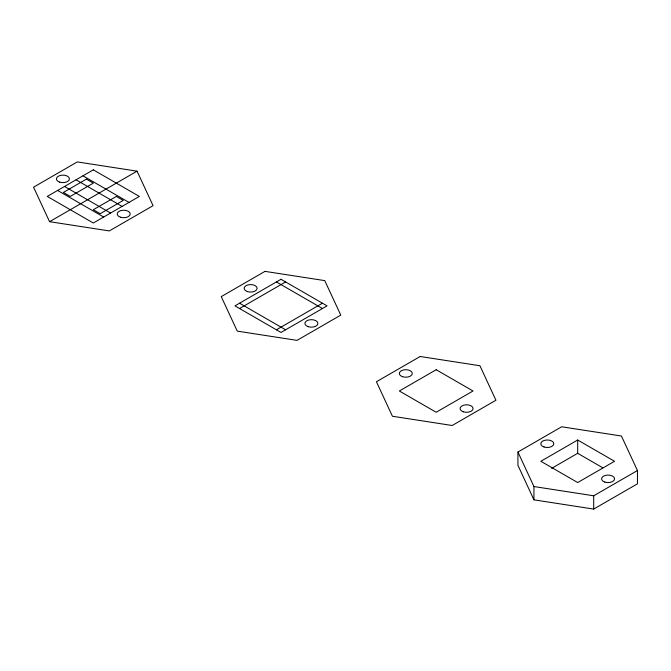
<?xml version="1.0" encoding="UTF-8"?>
<svg xmlns="http://www.w3.org/2000/svg" width="671" height="671" viewBox="0 0 671 671"><rect width="100%" height="100%" fill="white"/><g stroke="black" fill="none" stroke-linecap="round" stroke-linejoin="round"><path stroke-width="1.01" d="M49.562 221.682L137.06 171.164L153.072 205.67L109.323 230.925L49.562 221.682L33.55 187.184L77.299 161.921L137.06 171.164M239.564 308.526L285.62 281.937M276.402 329.796L322.457 303.208M517.928 452.036L561.677 426.781L621.438 436.024L637.45 470.53L637.45 483.816L593.701 509.079L533.94 499.836L517.928 465.33L517.928 452.036L533.94 486.542L533.94 499.836M577.689 440.017L540.851 461.279L577.689 482.55L614.527 461.279L577.689 440.017L577.689 453.302L551.637 468.35M533.94 486.542L593.701 495.785L637.45 470.53M577.689 453.302L602.852 467.83M276.402 281.937L322.457 308.526M82.944 175.819L129 202.407M76.041 179.811L122.088 206.391M64.525 186.454L110.581 213.042M57.622 190.447L103.669 217.027M239.564 303.208L285.62 329.796M593.701 495.785L593.701 509.079M93.311 169.838L47.264 196.427L93.311 223.007L139.358 196.427L93.311 169.838M86.4 179.14L63.376 192.434L70.287 196.427L93.311 183.133L86.4 179.14M116.335 196.427L93.311 209.721L100.214 213.705L123.238 200.411L116.335 196.427M264.995 271.369L221.254 296.624L237.266 331.13L297.027 340.373L340.767 315.11L324.756 280.612L264.995 271.369M281.006 279.287L234.959 305.867L281.006 332.455L327.062 305.867L281.006 279.287M420.172 356.494L376.423 381.749L392.434 416.255L452.195 425.498L495.936 400.243L479.924 365.737L420.172 356.494M436.184 369.729L399.337 390.992L436.184 412.262L473.021 390.992L436.184 369.729M247.364 291.575A6.509 3.758 0 0 0 257.127 288.32A6.509 3.758 0 0 0 247.364 285.066A6.509 3.758 0 0 0 247.364 291.575M308.148 326.676A6.509 3.758 0 0 0 317.911 323.414A6.509 3.758 0 0 0 308.148 320.159A6.509 3.758 0 0 0 308.148 326.676M59.66 182.135A6.509 3.758 0 0 0 69.432 178.88A6.509 3.758 0 0 0 59.66 175.617A6.509 3.758 0 0 0 59.66 182.135M120.444 217.228A6.509 3.758 0 0 0 130.216 213.974A6.509 3.758 0 0 0 120.444 210.719A6.509 3.758 0 0 0 120.444 217.228M544.038 446.995A6.509 3.758 0 0 0 553.81 443.732A6.509 3.758 0 0 0 544.038 440.478A6.509 3.758 0 0 0 544.038 446.995M604.831 482.088A6.509 3.758 0 0 0 614.594 478.826A6.509 3.758 0 0 0 604.831 475.571A6.509 3.758 0 0 0 604.831 482.088M402.533 376.708A6.509 3.758 0 0 0 412.304 373.445A6.509 3.758 0 0 0 402.533 370.191A6.509 3.758 0 0 0 402.533 376.708M463.317 411.801A6.509 3.758 0 0 0 473.089 408.538A6.509 3.758 0 0 0 463.317 405.284A6.509 3.758 0 0 0 463.317 411.801"/></g></svg>
